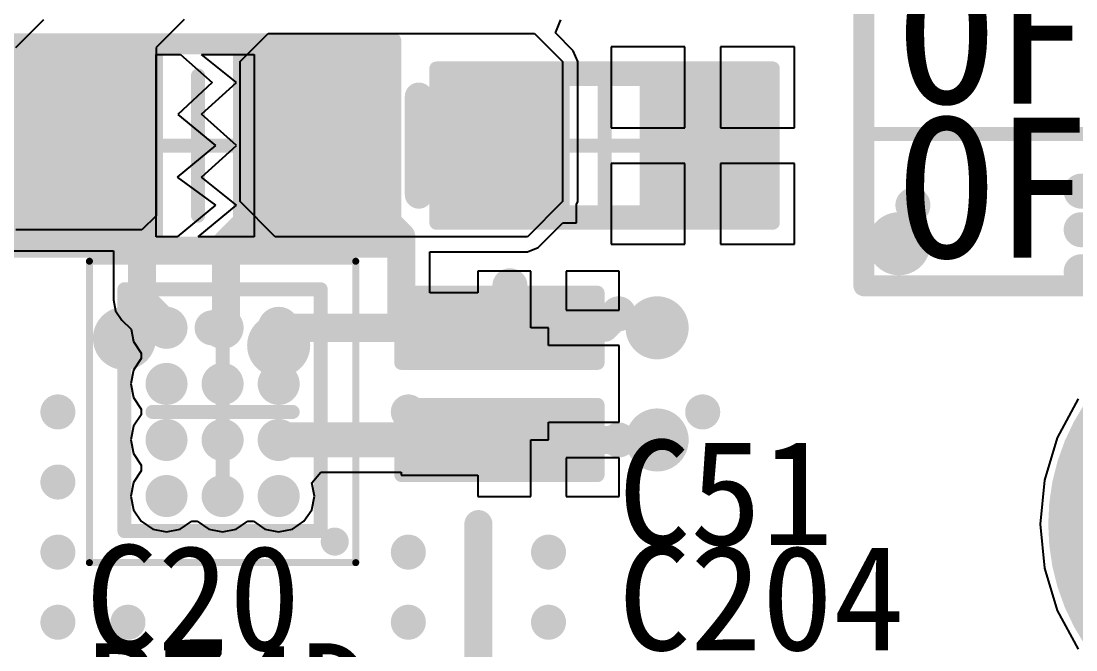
# Model space of a CAD drawing. Header units: millimetres. Extents: x 15 to 120, y 22 to 104.
# Drawn here: x 80.74 to 88.26, y 53.5 to 57.99 of the extents above; entities that cross this region are included whole.
import ezdxf

# ---------------------------------------------------------------- set-up
doc = ezdxf.new("R2010")
doc.units = ezdxf.units.MM
for name, color, linetype in [('BottomLayer', 5, 'Continuous'), ('BottomSolder', 6, 'Continuous'), ('Mechanical13', 56, 'Continuous'), ('Mechanical15', 56, 'Continuous'), ('MultiLayer', 9, 'Continuous'), ('TopLayer', 1, 'Continuous'), ('TopOverlay', 2, 'Continuous'), ('TopPaste', 8, 'Continuous'), ('TopSolder', 216, 'Continuous')]:
    doc.layers.add(name, color=color, linetype=linetype)

msp = doc.modelspace()

# ---------------------------------------------------------------- linework, layer by layer
at = {"layer": 'BottomLayer'}
for p, q in [((88.27821308, 55.29321427999999), (88.12964086, 55.015257)), ((88.12964086, 55.015257), (88.03815005999999, 54.71365486)), ((88.03815005999999, 54.71365486), (88.00725858, 54.40000042)), ((88.00725858, 54.40000042), (88.03815005999999, 54.08634598)), ((88.03815005999999, 54.08634598), (88.12964086, 53.78474384)), ((88.12964086, 53.78474384), (88.27821308, 53.50678655999999))]:
    msp.add_line(p, q, dxfattribs=at)
for points, const_width in [([(88.86500133999999, 54.40000042, 1), (90.36499834, 54.40000042, 1)], 1.49999954), ([(83.4375014, 55.20000135999999, 1), (83.56249987999999, 55.20000135999999, 1)], 0.12499848), ([(85.53750228, 55.20000135999999, 1), (85.66250076, 55.20000135999999, 1)], 0.12499848)]:
    msp.add_lwpolyline(points, format="xyb", close=True, dxfattribs=dict(at, const_width=const_width))
at = {"layer": 'BottomSolder', "const_width": 1.54999944}
msp.add_lwpolyline([(88.84000012, 54.40000042, 1), (90.38999955999999, 54.40000042, 1)], format="xyb", close=True, dxfattribs=at)
msp.add_lwpolyline([(88.84000012, 54.40000042, 1), (90.38999955999999, 54.40000042, 1)], format="xyb", close=True, dxfattribs=at)
at = {"layer": 'Mechanical13', "const_width": 0.0999998}
for points in [[(80.92500197999999, 57.7999987), (83.07500275999999, 57.7999987)], [(80.92500197999999, 56.39999896), (80.92500197999999, 57.7999987)], [(83.07500275999999, 56.39999896), (83.07500275999999, 57.7999987)], [(84.02500085999999, 57.57500296), (85.77500244, 57.57500296)], [(84.02500085999999, 56.62500232), (84.02500085999999, 57.57500296)], [(85.77500244, 56.62500232), (85.77500244, 57.57500296)], [(84.02500085999999, 56.62500232), (85.77500244, 56.62500232)], [(80.92500197999999, 56.39999896), (83.07500275999999, 56.39999896)], [(81.47500088, 56.07499833999999), (82.87500315999999, 56.07499833999999)], [(81.47500088, 54.34999798), (81.47500088, 56.07499833999999)], [(82.87500315999999, 54.34999798), (82.87500315999999, 56.07499833999999)], [(83.83499615999999, 55.63499414), (83.83499615999999, 55.96499601999999)], [(83.83499615999999, 55.96499601999999), (84.4649949, 55.96499601999999)], [(84.4649949, 55.63499414), (84.4649949, 55.96499601999999)], [(83.83499615999999, 55.63499414), (84.4649949, 55.63499414)], [(83.83499615999999, 55.16499761999999), (84.4649949, 55.16499761999999)], [(83.83499615999999, 54.83499574), (83.83499615999999, 55.16499761999999)], [(84.4649949, 54.83499574), (84.4649949, 55.16499761999999)], [(83.83499615999999, 54.83499574), (84.4649949, 54.83499574)], [(81.47500088, 54.34999798), (82.87500315999999, 54.34999798)]]:
    msp.add_lwpolyline(points, dxfattribs=at)
at = {"layer": 'Mechanical13', "const_width": 0.0499999}
for points in [[(80.9000033, 57.7999987, 1), (80.95000066, 57.7999987, 1)], [(80.9000033, 57.7999987, 1), (80.95000066, 57.7999987, 1)], [(83.05000408, 57.7999987, 1), (83.10000144, 57.7999987, 1)], [(83.05000408, 57.7999987, 1), (83.10000144, 57.7999987, 1)], [(84.00000218, 57.57500296, 1), (84.04999954, 57.57500296, 1)], [(84.00000218, 57.57500296, 1), (84.04999954, 57.57500296, 1)], [(85.75000376, 57.57500296, 1), (85.80000111999999, 57.57500296, 1)], [(85.75000376, 57.57500296, 1), (85.80000111999999, 57.57500296, 1)], [(84.00000218, 56.62500232, 1), (84.04999954, 56.62500232, 1)], [(84.00000218, 56.62500232, 1), (84.04999954, 56.62500232, 1)], [(85.75000376, 56.62500232, 1), (85.80000111999999, 56.62500232, 1)], [(85.75000376, 56.62500232, 1), (85.80000111999999, 56.62500232, 1)], [(80.9000033, 56.39999896, 1), (80.95000066, 56.39999896, 1)], [(80.9000033, 56.39999896, 1), (80.95000066, 56.39999896, 1)], [(83.05000408, 56.39999896, 1), (83.10000144, 56.39999896, 1)], [(83.05000408, 56.39999896, 1), (83.10000144, 56.39999896, 1)], [(81.4500022, 56.07499833999999, 1), (81.49999955999999, 56.07499833999999, 1)], [(81.4500022, 56.07499833999999, 1), (81.49999955999999, 56.07499833999999, 1)], [(82.85000448, 56.07499833999999, 1), (82.90000184, 56.07499833999999, 1)], [(82.85000448, 56.07499833999999, 1), (82.90000184, 56.07499833999999, 1)], [(83.80999747999999, 55.96499601999999, 1), (83.85999484, 55.96499601999999, 1)], [(83.80999747999999, 55.96499601999999, 1), (83.85999484, 55.96499601999999, 1)], [(84.43999622, 55.96499601999999, 1), (84.48999357999999, 55.96499601999999, 1)], [(84.43999622, 55.96499601999999, 1), (84.48999357999999, 55.96499601999999, 1)], [(83.80999747999999, 55.63499414, 1), (83.85999484, 55.63499414, 1)], [(83.80999747999999, 55.63499414, 1), (83.85999484, 55.63499414, 1)], [(84.43999622, 55.63499414, 1), (84.48999357999999, 55.63499414, 1)], [(84.43999622, 55.63499414, 1), (84.48999357999999, 55.63499414, 1)], [(83.80999747999999, 55.16499761999999, 1), (83.85999484, 55.16499761999999, 1)], [(83.80999747999999, 55.16499761999999, 1), (83.85999484, 55.16499761999999, 1)], [(84.43999622, 55.16499761999999, 1), (84.48999357999999, 55.16499761999999, 1)], [(84.43999622, 55.16499761999999, 1), (84.48999357999999, 55.16499761999999, 1)], [(83.80999747999999, 54.83499574, 1), (83.85999484, 54.83499574, 1)], [(83.80999747999999, 54.83499574, 1), (83.85999484, 54.83499574, 1)], [(84.43999622, 54.83499574, 1), (84.48999357999999, 54.83499574, 1)], [(84.43999622, 54.83499574, 1), (84.48999357999999, 54.83499574, 1)], [(81.4500022, 54.34999798, 1), (81.49999955999999, 54.34999798, 1)], [(81.4500022, 54.34999798, 1), (81.49999955999999, 54.34999798, 1)], [(82.85000448, 54.34999798, 1), (82.90000184, 54.34999798, 1)], [(82.85000448, 54.34999798, 1), (82.90000184, 54.34999798, 1)]]:
    msp.add_lwpolyline(points, format="xyb", close=True, dxfattribs=at)
at = {"layer": 'Mechanical15'}
for points, const_width in [([(80.60000136, 57.8499986), (83.40000083999999, 57.8499986)], 0.0999998), ([(83.40000083999999, 56.34999905999999), (83.40000083999999, 57.8499986)], 0.0999998), ([(82.00000109999999, 56.59999856), (82.00000109999999, 57.5999991)], 0.0999998), ([(83.70000277999999, 57.65000154), (86.10000052, 57.65000154)], 0.0999998), ([(83.70000277999999, 56.5500012), (83.70000277999999, 57.65000154)], 0.0999998), ([(86.10000052, 56.5500012), (86.10000052, 57.65000154)], 0.0999998), ([(84.90000291999999, 56.62500232), (84.90000291999999, 57.57500296)], 0.0999998), ([(81.50000209999999, 57.1000001), (82.50000263999999, 57.1000001)], 0.0999998), ([(84.4250026, 57.10000264), (85.3750007, 57.10000264)], 0.0999998), ([(83.70000277999999, 56.5500012), (86.10000052, 56.5500012)], 0.0999998), ([(80.60000136, 56.34999905999999), (83.40000083999999, 56.34999905999999)], 0.0999998), ([(81.22500138, 56.27500048), (83.12500012, 56.27500048)], 0.0499999), ([(81.22500138, 54.1249997), (81.22500138, 56.27500048)], 0.0499999), ([(83.12500012, 54.1249997), (83.12500012, 56.27500048)], 0.0499999), ([(83.44999566, 55.54999557999999), (83.44999566, 56.04999458)], 0.0999998), ([(83.44999566, 56.04999458), (84.8499954, 56.04999458)], 0.0999998), ([(84.8499954, 55.54999557999999), (84.8499954, 56.04999458)], 0.0999998), ([(84.1499968, 55.63499414), (84.1499968, 55.96499601999999)], 0.0999998), ([(83.98499586, 55.79999508), (84.3149952, 55.79999508)], 0.0999998), ([(82.17500202, 54.69999982), (82.17500202, 55.70000036)], 0.0999998), ([(83.44999566, 55.54999557999999), (84.8499954, 55.54999557999999)], 0.0999998), ([(81.67500048, 55.19999882), (82.67500102, 55.19999882)], 0.0999998), ([(83.44999566, 55.24999618), (84.8499954, 55.24999618)], 0.0999998), ([(83.44999566, 54.74999717999999), (83.44999566, 55.24999618)], 0.0999998), ([(84.8499954, 54.74999717999999), (84.8499954, 55.24999618)], 0.0999998), ([(84.1499968, 54.83499574), (84.1499968, 55.16499761999999)], 0.0999998), ([(83.98499586, 54.99999668), (84.3149952, 54.99999668)], 0.0999998), ([(83.44999566, 54.74999717999999), (84.8499954, 54.74999717999999)], 0.0999998), ([(81.22500138, 54.1249997), (83.12500012, 54.1249997)], 0.0499999)]:
    msp.add_lwpolyline(points, dxfattribs=dict(at, const_width=const_width))
for points, const_width in [([(83.37500216, 57.8499986, 1), (83.42499952, 57.8499986, 1)], 0.0499999), ([(83.37500216, 57.8499986, 1), (83.42499952, 57.8499986, 1)], 0.0499999), ([(81.97500242, 57.5999991, 1), (82.02499978, 57.5999991, 1)], 0.0499999), ([(83.6750041, 57.65000154, 1), (83.72500146, 57.65000154, 1)], 0.0499999), ([(83.6750041, 57.65000154, 1), (83.72500146, 57.65000154, 1)], 0.0499999), ([(86.07500184, 57.65000154, 1), (86.12499919999999, 57.65000154, 1)], 0.0499999), ([(86.07500184, 57.65000154, 1), (86.12499919999999, 57.65000154, 1)], 0.0499999), ([(84.87500424, 57.57500296, 1), (84.9250016, 57.57500296, 1)], 0.0499999), ([(81.47500342, 57.1000001, 1), (81.52500078, 57.1000001, 1)], 0.0499999), ([(82.47500396, 57.1000001, 1), (82.52500132, 57.1000001, 1)], 0.0499999), ([(84.40000391999999, 57.10000264, 1), (84.45000128, 57.10000264, 1)], 0.0499999), ([(85.35000201999999, 57.10000264, 1), (85.39999938, 57.10000264, 1)], 0.0499999), ([(84.87500424, 56.62500232, 1), (84.9250016, 56.62500232, 1)], 0.0499999), ([(81.97500242, 56.59999856, 1), (82.02499978, 56.59999856, 1)], 0.0499999), ([(83.6750041, 56.5500012, 1), (83.72500146, 56.5500012, 1)], 0.0499999), ([(83.6750041, 56.5500012, 1), (83.72500146, 56.5500012, 1)], 0.0499999), ([(86.07500184, 56.5500012, 1), (86.12499919999999, 56.5500012, 1)], 0.0499999), ([(86.07500184, 56.5500012, 1), (86.12499919999999, 56.5500012, 1)], 0.0499999), ([(83.37500216, 56.34999905999999, 1), (83.42499952, 56.34999905999999, 1)], 0.0499999), ([(83.37500216, 56.34999905999999, 1), (83.42499952, 56.34999905999999, 1)], 0.0499999), ([(81.21250203999999, 56.27500048, 1), (81.23750072, 56.27500048, 1)], 0.02499868), ([(81.21250203999999, 56.27500048, 1), (81.23750072, 56.27500048, 1)], 0.02499868), ([(83.11250077999999, 56.27500048, 1), (83.13749946, 56.27500048, 1)], 0.02499868), ([(83.11250077999999, 56.27500048, 1), (83.13749946, 56.27500048, 1)], 0.02499868), ([(83.42499697999999, 56.04999458, 1), (83.47499434, 56.04999458, 1)], 0.0499999), ([(83.42499697999999, 56.04999458, 1), (83.47499434, 56.04999458, 1)], 0.0499999), ([(84.82499672, 56.04999458, 1), (84.87499408, 56.04999458, 1)], 0.0499999), ([(84.82499672, 56.04999458, 1), (84.87499408, 56.04999458, 1)], 0.0499999), ([(84.12499812, 55.96499601999999, 1), (84.17499547999999, 55.96499601999999, 1)], 0.0499999), ([(83.95999718, 55.79999508, 1), (84.00999454, 55.79999508, 1)], 0.0499999), ([(84.28999651999999, 55.79999508, 1), (84.33999388, 55.79999508, 1)], 0.0499999), ([(82.15000334, 55.70000036, 1), (82.20000069999999, 55.70000036, 1)], 0.0499999), ([(84.12499812, 55.63499414, 1), (84.17499547999999, 55.63499414, 1)], 0.0499999), ([(83.42499697999999, 55.54999557999999, 1), (83.47499434, 55.54999557999999, 1)], 0.0499999), ([(83.42499697999999, 55.54999557999999, 1), (83.47499434, 55.54999557999999, 1)], 0.0499999), ([(84.82499672, 55.54999557999999, 1), (84.87499408, 55.54999557999999, 1)], 0.0499999), ([(84.82499672, 55.54999557999999, 1), (84.87499408, 55.54999557999999, 1)], 0.0499999), ([(81.6500018, 55.19999882, 1), (81.69999915999999, 55.19999882, 1)], 0.0499999), ([(82.65000234, 55.19999882, 1), (82.69999969999999, 55.19999882, 1)], 0.0499999), ([(83.42499697999999, 55.24999618, 1), (83.47499434, 55.24999618, 1)], 0.0499999), ([(83.42499697999999, 55.24999618, 1), (83.47499434, 55.24999618, 1)], 0.0499999), ([(84.82499672, 55.24999618, 1), (84.87499408, 55.24999618, 1)], 0.0499999), ([(84.82499672, 55.24999618, 1), (84.87499408, 55.24999618, 1)], 0.0499999), ([(84.12499812, 55.16499761999999, 1), (84.17499547999999, 55.16499761999999, 1)], 0.0499999), ([(83.95999718, 54.99999668, 1), (84.00999454, 54.99999668, 1)], 0.0499999), ([(84.28999651999999, 54.99999668, 1), (84.33999388, 54.99999668, 1)], 0.0499999), ([(84.12499812, 54.83499574, 1), (84.17499547999999, 54.83499574, 1)], 0.0499999), ([(83.42499697999999, 54.74999717999999, 1), (83.47499434, 54.74999717999999, 1)], 0.0499999), ([(83.42499697999999, 54.74999717999999, 1), (83.47499434, 54.74999717999999, 1)], 0.0499999), ([(84.82499672, 54.74999717999999, 1), (84.87499408, 54.74999717999999, 1)], 0.0499999), ([(84.82499672, 54.74999717999999, 1), (84.87499408, 54.74999717999999, 1)], 0.0499999), ([(82.15000334, 54.69999982, 1), (82.20000069999999, 54.69999982, 1)], 0.0499999), ([(81.21250203999999, 54.1249997, 1), (81.23750072, 54.1249997, 1)], 0.02499868), ([(81.21250203999999, 54.1249997, 1), (81.23750072, 54.1249997, 1)], 0.02499868), ([(83.11250077999999, 54.1249997, 1), (83.13749946, 54.1249997, 1)], 0.02499868), ([(83.11250077999999, 54.1249997, 1), (83.13749946, 54.1249997, 1)], 0.02499868)]:
    msp.add_lwpolyline(points, format="xyb", close=True, dxfattribs=dict(at, const_width=const_width))
at = {"layer": 'MultiLayer'}
for points, const_width in [([(83.7875007, 57.55000174, 1), (83.91249918, 57.55000174, 1)], 0.12499848), ([(83.61250231999999, 57.27500102, 1), (83.8375006, 57.27500102, 1)], 0.22499828), ([(85.81250046, 57.37500082, 1), (85.93749894, 57.37500082, 1)], 0.12499848), ([(84.13750254, 57.22500111999999, 1), (84.26250102, 57.22500111999999, 1)], 0.12499848), ([(83.8875005, 57.1000001, 1), (84.01249897999999, 57.1000001, 1)], 0.12499848), ([(85.26250155999999, 57.07500396, 1), (85.38750003999999, 57.07500396, 1)], 0.12499848), ([(85.53750228, 57.07500396, 1), (85.66250076, 57.07500396, 1)], 0.12499848), ([(85.81250046, 57.1000001, 1), (85.93749894, 57.1000001, 1)], 0.12499848), ([(84.08750264, 56.95000039999999, 1), (84.31250091999999, 56.95000039999999, 1)], 0.22499828), ([(83.8875005, 56.8000007, 1), (84.01249897999999, 56.8000007, 1)], 0.12499848), ([(85.26250155999999, 56.82500192, 1), (85.38750003999999, 56.82500192, 1)], 0.12499848), ([(85.53750228, 56.82500192, 1), (85.66250076, 56.82500192, 1)], 0.12499848), ([(85.81250046, 56.82499937999999, 1), (85.93749894, 56.82499937999999, 1)], 0.12499848), ([(88.23749941999999, 56.77500202, 1), (88.3624979, 56.77500202, 1)], 0.12499848), ([(87.03750181999999, 56.67499968, 1), (87.16250029999999, 56.67499968, 1)], 0.12499848), ([(86.88750212, 56.40000149999999, 1), (87.1125004, 56.40000149999999, 1)], 0.22499828), ([(88.23750195999999, 56.50000129999999, 1), (88.36250043999999, 56.50000129999999, 1)], 0.12499848), ([(88.23750195999999, 56.19999936, 1), (88.36250043999999, 56.19999936, 1)], 0.12499848), ([(84.16250122, 56.09999955999999, 1), (84.2874997, 56.09999955999999, 1)], 0.12499848), ([(84.93738155999999, 55.899939, 1), (85.06238004, 55.899939, 1)], 0.12499848), ([(85.16250176, 55.80000016, 1), (85.38750003999999, 55.80000016, 1)], 0.22499828), ([(81.36250174, 55.72500158, 1), (81.58750002, 55.72500158, 1)], 0.22499828), ([(81.68750236, 55.80000016, 1), (81.81250084, 55.80000016, 1)], 0.12499848), ([(82.03750165999999, 55.80000016, 1), (82.16250013999999, 55.80000016, 1)], 0.12499848), ([(84.31249838, 55.80000016, 1), (84.43749686, 55.80000016, 1)], 0.12499848), ([(82.46250208, 55.67500167999999, 1), (82.68750036, 55.67500167999999, 1)], 0.22499828), ([(81.71250103999999, 55.40000096, 1), (81.83749952, 55.40000096, 1)], 0.12499848), ([(82.51250198, 55.40000096, 1), (82.63750046, 55.40000096, 1)], 0.12499848), ([(80.93750132, 55.20000135999999, 1), (81.0624998, 55.20000135999999, 1)], 0.12499848), ([(83.4375014, 55.20000135999999, 1), (83.56249987999999, 55.20000135999999, 1)], 0.12499848), ([(85.53750228, 55.20000135999999, 1), (85.66250076, 55.20000135999999, 1)], 0.12499848), ([(85.16250176, 55.00000176, 1), (85.38750003999999, 55.00000176, 1)], 0.22499828), ([(81.71250103999999, 54.99999922, 1), (81.83749952, 54.99999922, 1)], 0.12499848), ([(82.51250198, 54.99999922, 1), (82.63750046, 54.99999922, 1)], 0.12499848), ([(83.3875015, 54.99999922, 1), (83.51249998, 54.99999922, 1)], 0.12499848), ([(84.31249838, 55.00000176, 1), (84.43749686, 55.00000176, 1)], 0.12499848), ([(84.93750093999999, 55.00000176, 1), (85.06249942, 55.00000176, 1)], 0.12499848), ([(80.93750132, 54.69999982, 1), (81.0624998, 54.69999982, 1)], 0.12499848), ([(82.11250278, 54.60000002, 1), (82.23750126, 54.60000002, 1)], 0.12499848), ([(82.51250198, 54.60000002, 1), (82.63750046, 54.60000002, 1)], 0.12499848), ([(80.93750132, 54.20000082, 1), (81.0624998, 54.20000082, 1)], 0.12499848), ([(83.4375014, 54.20000082, 1), (83.56249987999999, 54.20000082, 1)], 0.12499848), ([(84.43750193999999, 54.20000082, 1), (84.56250041999999, 54.20000082, 1)], 0.12499848), ([(80.93750132, 53.69999928, 1), (81.0624998, 53.69999928, 1)], 0.12499848), ([(81.43750032, 53.69999928, 1), (81.5624988, 53.69999928, 1)], 0.12499848), ([(83.4375014, 53.69999928, 1), (83.56249987999999, 53.69999928, 1)], 0.12499848), ([(84.43750193999999, 53.69999928, 1), (84.56250041999999, 53.69999928, 1)], 0.12499848)]:
    msp.add_lwpolyline(points, format="xyb", close=True, dxfattribs=dict(at, const_width=const_width))
at = {"layer": 'TopLayer'}
for p, q in [((80.70000116, 57.80000124), (80.90000076, 58.00000084)), ((81.9000013, 58.00000084), (81.7000017, 57.80000124)), ((84.56172063999999, 57.93317344), (84.58116434, 57.98011518)), ((84.58116434, 57.98011518), (84.58774294, 57.99599525999999)), ((82.3000005, 57.70000143999999), (82.5000001, 57.90000104)), ((82.5000001, 57.90000104), (84.40000137999999, 57.90000104)), ((84.40000137999999, 57.90000104), (84.60000097999999, 57.70000143999999)), ((84.54947276, 57.9036053), (84.5617181, 57.93317344)), ((84.67653879999999, 57.77653926), (84.54947276, 57.9036053)), ((84.5617181, 57.93317344), (84.56172063999999, 57.93317344)), ((81.7000017, 57.80000124), (81.7000017, 56.6000011)), ((85.47300152, 57.80400174), (84.94600231999999, 57.80400174)), ((84.94600231999999, 57.80400174), (84.94600231999999, 57.22700263999999)), ((85.47300152, 57.22700263999999), (85.47300152, 57.80400174)), ((86.25400072, 57.80400174), (85.72700152, 57.80400174)), ((85.72700152, 57.80400174), (85.72700152, 57.22700263999999)), ((86.25400072, 57.22700263999999), (86.25400072, 57.80400174)), ((81.70000424, 56.44999885999999), (81.70000424, 57.75000134)), ((81.70000424, 57.75000134), (81.87500261999999, 57.75000134)), ((81.87500261999999, 57.75000134), (82.10000344, 57.54999919999999)), ((82.27500436, 57.54999919999999), (82.02500486, 57.75000134)), ((82.02500486, 57.75000134), (82.40000284, 57.75000134)), ((82.40000284, 57.75000134), (82.40000284, 56.44999885999999)), ((84.70824053999999, 57.70000143999999), (84.67653879999999, 57.77653926)), ((82.3000005, 56.7000009), (82.3000005, 57.70000143999999)), ((84.60000097999999, 57.70000143999999), (84.60000097999999, 56.7000009)), ((84.70824053999999, 56.7000009), (84.70824053999999, 57.70000143999999)), ((82.10000344, 57.54999919999999), (81.8553354, 57.32100295999999)), ((82.02500486, 57.32500091999999), (82.27500436, 57.54999919999999)), ((81.8553354, 57.32100295999999), (82.12500466, 57.1000001)), ((82.27500436, 57.1000001), (82.02500486, 57.32500091999999)), ((84.94600231999999, 57.22700263999999), (85.47300152, 57.22700263999999)), ((85.72700152, 57.22700263999999), (86.25400072, 57.22700263999999)), ((82.12500466, 57.1000001), (81.85000394, 56.87499928)), ((82.02500486, 56.87499928), (82.27500436, 57.1000001)), ((85.47300152, 56.97300264), (84.94600231999999, 56.97300264)), ((84.94600231999999, 56.97300264), (84.94600231999999, 56.39600354)), ((85.47300152, 56.39600354), (85.47300152, 56.97300264)), ((86.25400072, 56.97300264), (85.72700152, 56.97300264)), ((85.72700152, 56.97300264), (85.72700152, 56.39600354)), ((86.25400072, 56.39600354), (86.25400072, 56.97300264)), ((81.85000394, 56.87499928), (82.12500466, 56.67499968)), ((82.27500436, 56.67499968), (82.02500486, 56.87499928)), ((82.12500466, 56.67499968), (81.85000394, 56.44999885999999)), ((82.00000363999999, 56.44999885999999), (82.27500436, 56.67499968)), ((82.55, 56.4500014), (82.3000005, 56.7000009)), ((84.60000097999999, 56.7000009), (84.35000147999999, 56.4500014)), ((84.70000078, 56.68010761999999), (84.70824053999999, 56.7000009)), ((84.70000078, 56.55000373999999), (84.70000078, 56.68010761999999)), ((81.7000017, 56.6000011), (81.6000019, 56.50000129999999)), ((84.4265393, 56.37346358), (84.60307945999999, 56.55000373999999)), ((84.60307945999999, 56.55000373999999), (84.70000078, 56.55000373999999)), ((81.6000019, 56.50000129999999), (80.70000116, 56.50000129999999)), ((81.85000394, 56.44999885999999), (81.70000424, 56.44999885999999)), ((82.30000303999999, 56.4500014), (82.00000363999999, 56.44999885999999)), ((82.30000303999999, 56.44999885999999), (82.30000303999999, 56.4500014)), ((82.40000284, 56.44999885999999), (82.30000303999999, 56.44999885999999)), ((84.35000147999999, 56.4500014), (82.55, 56.4500014)), ((84.35000147999999, 56.3417593), (84.4265393, 56.37346358)), ((84.94600231999999, 56.39600354), (85.47300152, 56.39600354)), ((85.72700152, 56.39600354), (86.25400072, 56.39600354)), ((80.60000389999999, 56.3500016), (81.39608308, 56.3500016)), ((81.39608308, 56.3500016), (81.39608308, 55.99999975999999)), ((83.65391955999999, 56.04999458), (83.65391955999999, 56.34176184)), ((83.65391955999999, 56.34176184), (84.3499964, 56.34176184)), ((84.3499964, 56.34176184), (84.35000147999999, 56.3417593)), ((84.3729961, 56.20399478), (83.9959966, 56.20399478)), ((83.9959966, 56.20399478), (83.9959966, 56.04999458)), ((84.3729961, 55.79999508), (84.3729961, 56.20399478)), ((85.0039956, 56.20399478), (84.6269961, 56.20399478)), ((84.6269961, 56.20399478), (84.6269961, 55.92699508)), ((85.0039956, 55.92699508), (85.0039956, 56.20399478)), ((81.39608308, 55.99999975999999), (81.41160502, 55.92196334)), ((83.9959966, 56.04999458), (83.65391955999999, 56.04999458)), ((81.41160502, 55.92196334), (81.45580864, 55.8558065)), ((84.6269961, 55.92699508), (85.0039956, 55.92699508)), ((81.45580864, 55.8558065), (81.52221186, 55.78940582)), ((81.52221186, 55.78940582), (81.53950671999999, 55.70245654)), ((84.49999609999999, 55.79999508), (84.3729961, 55.79999508)), ((84.49999609999999, 55.67299508), (84.49999609999999, 55.79999508)), ((81.53950671999999, 55.70245654), (81.59476188, 55.6197643)), ((81.59476188, 55.6197643), (81.59476188, 55.58023682)), ((85.0039956, 55.67299508), (84.49999609999999, 55.67299508)), ((85.0039956, 55.39599538), (85.0039956, 55.67299508)), ((81.59476188, 55.58023682), (81.53950671999999, 55.49754458)), ((81.53950671999999, 55.49754458), (81.52010365999999, 55.40000096)), ((81.52010365999999, 55.40000096), (81.53950671999999, 55.30245734)), ((85.0039956, 55.12699668), (85.0039956, 55.39599538)), ((81.53950671999999, 55.30245734), (81.59476188, 55.2197651)), ((88.27821308, 55.29321427999999), (88.12964086, 55.015257)), ((81.59476188, 55.18023508), (81.53950671999999, 55.09754284)), ((81.59476188, 55.2197651), (81.59476188, 55.18023508)), ((81.53950671999999, 55.09754284), (81.52010365999999, 54.99999922)), ((84.49999609999999, 54.99999668), (84.49999609999999, 55.12699668)), ((84.49999609999999, 55.12699668), (85.0039956, 55.12699668)), ((88.12964086, 55.015257), (88.03815005999999, 54.71365486)), ((81.52010365999999, 54.99999922), (81.53950671999999, 54.9024556)), ((84.3729961, 54.59599698), (84.3729961, 54.99999668)), ((84.3729961, 54.99999668), (84.49999609999999, 54.99999668)), ((81.53950671999999, 54.9024556), (81.59476188, 54.81976336)), ((85.0039956, 54.87299668), (84.6269961, 54.87299668)), ((84.6269961, 54.87299668), (84.6269961, 54.59599698)), ((85.0039956, 54.59599698), (85.0039956, 54.87299668)), ((81.59476188, 54.81976336), (81.59476188, 54.78023588)), ((81.59476188, 54.78023588), (81.53950671999999, 54.69754364)), ((82.8113406, 54.69329167999999), (82.87477964, 54.77059404)), ((82.87477964, 54.77059404), (83.44999566, 54.77059404)), ((83.44999566, 54.77059404), (83.44999566, 54.74999717999999)), ((83.44999566, 54.74999717999999), (83.9959966, 54.74999717999999)), ((83.9959966, 54.74999717999999), (83.9959966, 54.59599698)), ((88.03815005999999, 54.71365486), (88.00725858, 54.40000042)), ((81.53950671999999, 54.69754364), (81.52010365999999, 54.60000002)), ((82.82989784, 54.60000002), (82.8113406, 54.69329167999999)), ((81.52010365999999, 54.60000002), (81.53950671999999, 54.5024564)), ((82.81049478, 54.5024564), (82.82989784, 54.60000002)), ((83.9959966, 54.59599698), (84.3729961, 54.59599698)), ((84.6269961, 54.59599698), (85.0039956, 54.59599698)), ((81.53950671999999, 54.5024564), (81.59476188, 54.41976162)), ((82.75523962, 54.41976162), (82.81049478, 54.5024564)), ((81.59476188, 54.41976162), (81.67745665999999, 54.36450645999999)), ((81.8725439, 54.36450645999999), (81.95523614, 54.41976162)), ((81.95523614, 54.41976162), (81.99476616, 54.41976162)), ((81.99476616, 54.41976162), (82.0774584, 54.36450645999999)), ((82.27254563999999, 54.36450645999999), (82.35523787999999, 54.41976162)), ((82.35523787999999, 54.41976162), (82.39476536, 54.41976162)), ((82.39476536, 54.41976162), (82.4774576, 54.36450645999999)), ((82.67254484, 54.36450645999999), (82.75523962, 54.41976162)), ((81.67745665999999, 54.36450645999999), (81.77500028, 54.3451034)), ((81.77500028, 54.3451034), (81.8725439, 54.36450645999999)), ((82.0774584, 54.36450645999999), (82.17500202, 54.3451034)), ((82.17500202, 54.3451034), (82.27254563999999, 54.36450645999999)), ((82.4774576, 54.36450645999999), (82.57500121999999, 54.3451034)), ((82.57500121999999, 54.3451034), (82.67254484, 54.36450645999999)), ((88.00725858, 54.40000042), (88.03815005999999, 54.08634598)), ((88.03815005999999, 54.08634598), (88.12964086, 53.78474384)), ((88.12964086, 53.78474384), (88.27821308, 53.50678655999999))]:
    msp.add_line(p, q, dxfattribs=at)
for points, const_width in [([(83.7875007, 57.55000174, 1), (83.91249918, 57.55000174, 1)], 0.12499848), ([(85.81250046, 57.37500082, 1), (85.93749894, 57.37500082, 1)], 0.12499848), ([(84.13750254, 57.22500111999999, 1), (84.26250102, 57.22500111999999, 1)], 0.12499848), ([(81.1500028, 57.1000001, 1), (81.2500026, 57.1000001, 1)], 0.0999998), ([(82.75000213999999, 57.1000001, 1), (82.85000194, 57.1000001, 1)], 0.0999998), ([(82.75000213999999, 57.1000001, 1), (82.85000194, 57.1000001, 1)], 0.0999998), ([(83.8875005, 57.1000001, 1), (84.01249897999999, 57.1000001, 1)], 0.12499848), ([(85.26250155999999, 57.07500396, 1), (85.38750003999999, 57.07500396, 1)], 0.12499848), ([(85.53750228, 57.07500396, 1), (85.66250076, 57.07500396, 1)], 0.12499848), ([(85.81250046, 57.1000001, 1), (85.93749894, 57.1000001, 1)], 0.12499848), ([(82.75000213999999, 57.00000283999999, 1), (82.85000194, 57.00000283999999, 1)], 0.0999998), ([(82.75000213999999, 57.00000283999999, 1), (82.85000194, 57.00000283999999, 1)], 0.0999998), ([(83.8875005, 56.8000007, 1), (84.01249897999999, 56.8000007, 1)], 0.12499848), ([(85.26250155999999, 56.82500192, 1), (85.38750003999999, 56.82500192, 1)], 0.12499848), ([(85.53750228, 56.82500192, 1), (85.66250076, 56.82500192, 1)], 0.12499848), ([(85.81250046, 56.82499937999999, 1), (85.93749894, 56.82499937999999, 1)], 0.12499848), ([(81.55000199999999, 56.7000009, 1), (81.6500018, 56.7000009, 1)], 0.0999998), ([(81.55000199999999, 56.7000009, 1), (81.6500018, 56.7000009, 1)], 0.0999998), ([(83.40000083999999, 56.4500014, 1), (83.50000064, 56.4500014, 1)], 0.0999998), ([(83.40000083999999, 56.4500014, 1), (83.50000064, 56.4500014, 1)], 0.0999998), ([(82.15000334, 56.40000404, 1), (82.25000313999999, 56.40000404, 1)], 0.0999998), ([(82.15000334, 56.40000404, 1), (82.25000313999999, 56.40000404, 1)], 0.0999998), ([(81.55000199999999, 55.99999975999999, 1), (81.6500018, 55.99999975999999, 1)], 0.0999998), ([(81.55000199999999, 55.99999975999999, 1), (81.6500018, 55.99999975999999, 1)], 0.0999998), ([(84.93738155999999, 55.899939, 1), (85.06238004, 55.899939, 1)], 0.12499848), ([(84.9498809, 55.899939, 1), (85.04988069999999, 55.899939, 1)], 0.0999998), ([(81.7000017, 55.80000016, 1), (81.84999886, 55.80000016, 1)], 0.1499997), ([(81.73749972, 55.81250204, 1), (81.83749952, 55.81250204, 1)], 0.0999998), ([(81.73749972, 55.81250204, 1), (81.83749952, 55.81250204, 1)], 0.0999998), ([(82.10000344, 55.80000016, 1), (82.25000059999999, 55.80000016, 1)], 0.1499997), ([(82.50000263999999, 55.80000016, 1), (82.64999979999999, 55.80000016, 1)], 0.1499997), ([(84.31249838, 55.80000016, 1), (84.43749686, 55.80000016, 1)], 0.12499848), ([(81.75000159999999, 55.80000016, 1), (81.8500014, 55.80000016, 1)], 0.0999998), ([(82.15000334, 55.80000016, 1), (82.25000313999999, 55.80000016, 1)], 0.0999998), ([(82.52500132, 55.80000016, 1), (82.62500112, 55.80000016, 1)], 0.0999998), ([(83.40000083999999, 55.80000016, 1), (83.50000064, 55.80000016, 1)], 0.0999998), ([(83.40000083999999, 55.80000016, 1), (83.50000064, 55.80000016, 1)], 0.0999998), ([(83.40000083999999, 55.80000016, 1), (83.50000064, 55.80000016, 1)], 0.0999998), ([(83.40000083999999, 55.80000016, 1), (83.50000064, 55.80000016, 1)], 0.0999998), ([(83.40000083999999, 55.79999762, 1), (83.50000064, 55.79999762, 1)], 0.0999998), ([(83.77499882, 55.80000016, 1), (83.87499862, 55.80000016, 1)], 0.0999998), ([(83.77499882, 55.80000016, 1), (83.87499862, 55.80000016, 1)], 0.0999998), ([(83.77500135999999, 55.79999762, 1), (83.87500116, 55.79999762, 1)], 0.0999998), ([(84.4499962, 55.79999508, 1), (84.549996, 55.79999508, 1)], 0.0999998), ([(84.84993698, 55.79999508, 1), (84.94993678, 55.79999508, 1)], 0.0999998), ([(84.84993698, 55.79999508, 1), (84.94993678, 55.79999508, 1)], 0.0999998), ([(88.86500133999999, 54.40000042, 1), (90.36499834, 54.40000042, 1)], 1.49999954), ([(81.7000017, 55.40000096, 1), (81.84999886, 55.40000096, 1)], 0.1499997), ([(82.10000344, 55.40000096, 1), (82.25000059999999, 55.40000096, 1)], 0.1499997), ([(82.50000263999999, 55.40000096, 1), (82.64999979999999, 55.40000096, 1)], 0.1499997), ([(81.71250103999999, 55.40000096, 1), (81.83749952, 55.40000096, 1)], 0.12499848), ([(82.51250198, 55.40000096, 1), (82.63750046, 55.40000096, 1)], 0.12499848), ([(80.93750132, 55.20000135999999, 1), (81.0624998, 55.20000135999999, 1)], 0.12499848), ([(81.7000017, 54.99999922, 1), (81.84999886, 54.99999922, 1)], 0.1499997), ([(81.71250103999999, 54.99999922, 1), (81.83749952, 54.99999922, 1)], 0.12499848), ([(82.10000344, 54.99999922, 1), (82.25000059999999, 54.99999922, 1)], 0.1499997), ([(82.50000263999999, 54.99999922, 1), (82.64999979999999, 54.99999922, 1)], 0.1499997), ([(82.51250198, 54.99999922, 1), (82.63750046, 54.99999922, 1)], 0.12499848), ([(82.51250198, 54.99999922, 1), (82.63750046, 54.99999922, 1)], 0.12499848), ([(83.3875015, 54.99999922, 1), (83.51249998, 54.99999922, 1)], 0.12499848), ([(83.3875015, 54.99999922, 1), (83.51249998, 54.99999922, 1)], 0.12499848), ([(83.3875015, 54.99999922, 1), (83.51249998, 54.99999922, 1)], 0.12499848), ([(83.73749318, 54.99999922, 1), (83.86249165999999, 54.99999922, 1)], 0.12499848), ([(83.73749318, 54.99999922, 1), (83.86249165999999, 54.99999922, 1)], 0.12499848), ([(83.73749572, 54.99999668, 1), (83.8624942, 54.99999668, 1)], 0.12499848), ([(84.31249838, 55.00000176, 1), (84.43749686, 55.00000176, 1)], 0.12499848), ([(84.4499962, 54.99999668, 1), (84.549996, 54.99999668, 1)], 0.0999998), ([(84.93750093999999, 55.00000176, 1), (85.06249942, 55.00000176, 1)], 0.12499848), ([(84.94999519999999, 54.99999668, 1), (85.049995, 54.99999668, 1)], 0.0999998), ([(80.93750132, 54.69999982, 1), (81.0624998, 54.69999982, 1)], 0.12499848), ([(81.7000017, 54.60000002, 1), (81.84999886, 54.60000002, 1)], 0.1499997), ([(82.10000344, 54.60000002, 1), (82.25000059999999, 54.60000002, 1)], 0.1499997), ([(82.11250278, 54.60000002, 1), (82.23750126, 54.60000002, 1)], 0.12499848), ([(82.50000263999999, 54.60000002, 1), (82.64999979999999, 54.60000002, 1)], 0.1499997), ([(82.51250198, 54.60000002, 1), (82.63750046, 54.60000002, 1)], 0.12499848), ([(80.93750132, 54.20000082, 1), (81.0624998, 54.20000082, 1)], 0.12499848), ([(83.4375014, 54.20000082, 1), (83.56249987999999, 54.20000082, 1)], 0.12499848), ([(84.43750193999999, 54.20000082, 1), (84.56250041999999, 54.20000082, 1)], 0.12499848), ([(80.93750132, 53.69999928, 1), (81.0624998, 53.69999928, 1)], 0.12499848), ([(81.43750032, 53.69999928, 1), (81.5624988, 53.69999928, 1)], 0.12499848), ([(83.4375014, 53.69999928, 1), (83.56249987999999, 53.69999928, 1)], 0.12499848), ([(84.43750193999999, 53.69999928, 1), (84.56250041999999, 53.69999928, 1)], 0.12499848)]:
    msp.add_lwpolyline(points, format="xyb", close=True, dxfattribs=dict(at, const_width=const_width))
for points, const_width in [([(81.2000027, 57.1000001), (81.6000019, 56.7000009)], 0.1999996), ([(82.80000204, 57.1000001), (83.45000074, 56.4500014)], 0.1999996), ([(82.80000204, 57.00000283999999), (82.80000204, 57.1000001)], 0.1999996), ([(82.20000324, 56.40000404), (82.80000204, 57.00000283999999)], 0.1999996), ([(81.6000019, 55.99999975999999), (81.6000019, 56.7000009)], 0.1999996), ([(83.45000074, 55.80000016), (83.45000074, 56.4500014)], 0.1999996), ([(82.20000324, 55.80000016), (82.20000324, 56.40000404)], 0.1999996), ([(81.6000019, 55.99999975999999), (81.78749961999999, 55.81250204)], 0.1999996), ([(84.89993688, 55.79999508), (84.9998808, 55.899939)], 0.1999996), ([(81.78749961999999, 55.81250204), (81.8000015, 55.80000016)], 0.1999996), ([(82.57500121999999, 55.80000016), (83.45000074, 55.80000016)], 0.1999996), ([(83.45000074, 55.80000016), (83.82499872, 55.80000016)], 0.1999996), ([(83.45000074, 55.79999762), (83.45000074, 55.80000016)], 0.1999996), ([(83.82499872, 55.80000016), (83.82500126, 55.79999762)], 0.1999996), ([(84.49999609999999, 55.79999508), (84.89993688, 55.79999508)], 0.1999996), ([(82.57500121999999, 54.99999922), (83.45000074, 54.99999922)], 0.2499995), ([(83.45000074, 54.99999922), (83.79999242, 54.99999922)], 0.2499995), ([(83.79999242, 54.99999922), (83.79999495999999, 54.99999668)], 0.2499995), ([(84.49999609999999, 54.99999668), (84.99999509999999, 54.99999668)], 0.1999996)]:
    msp.add_lwpolyline(points, dxfattribs=dict(at, const_width=const_width))
for points in [[(80.7000037, 57.7499988), (80.7000037, 56.4500014), (81.7000017, 57.7499988), (81.7000017, 56.4500014)], [(82.30000303999999, 57.7499988), (82.30000303999999, 56.4500014), (83.30000104, 57.7499988), (83.30000104, 56.4500014)], [(84.60000097999999, 56.65000354), (84.60000097999999, 57.55000174), (83.80000258, 56.65000354), (83.80000258, 57.55000174)], [(86.00000071999999, 56.65000354), (86.00000071999999, 57.55000174), (85.20000232, 56.65000354), (85.20000232, 57.55000174)], [(83.54999545999999, 55.94999478), (83.54999545999999, 55.64999538), (84.04999446, 55.94999478), (84.04999446, 55.64999538)], [(84.24999659999999, 55.94999478), (84.24999659999999, 55.64999538), (84.74999559999999, 55.94999478), (84.74999559999999, 55.64999538)], [(83.54999545999999, 55.14999638), (83.54999545999999, 54.84999698), (84.04999446, 55.14999638), (84.04999446, 54.84999698)], [(84.24999659999999, 55.14999638), (84.24999659999999, 54.84999698), (84.74999559999999, 55.14999638), (84.74999559999999, 54.84999698)]]:
    msp.add_solid(points, dxfattribs=at)
at = {"layer": 'TopOverlay'}
for points, const_width in [([(86.75000175999999, 56.09999955999999), (86.75000175999999, 61.80000086)], 0.1499997), ([(83.57493572, 56.7500008), (83.57493572, 57.45000194)], 0.1999996), ([(86.77700195999999, 57.18297174), (96.02700123999999, 57.18297174)], 0.0999998), ([(86.75000175999999, 56.09999955999999), (96.00000104, 56.09999955999999)], 0.1499997), ([(81.47500088, 54.34999798), (81.47500088, 56.07499833999999)], 0.0999998), ([(81.47500088, 56.07499833999999), (82.87500315999999, 56.07499833999999)], 0.0999998), ([(82.87500315999999, 54.34999798), (82.87500315999999, 56.07499833999999)], 0.0999998), ([(84.00000218, 46.40000118), (84.00000218, 54.40000042)], 0.1999996), ([(81.47500088, 54.34999798), (82.87500315999999, 54.34999798)], 0.0999998)]:
    msp.add_lwpolyline(points, dxfattribs=dict(at, const_width=const_width))
for points, const_width in [([(83.52493582, 57.45000194, 1), (83.62493562, 57.45000194, 1)], 0.0999998), ([(86.75200328, 57.18297174, 1), (86.80200063999999, 57.18297174, 1)], 0.0499999), ([(83.52493582, 56.7500008, 1), (83.62493562, 56.7500008, 1)], 0.0999998), ([(86.71250119999999, 56.09999955999999, 1), (86.78750232, 56.09999955999999, 1)], 0.07499858), ([(86.71250119999999, 56.09999955999999, 1), (86.78750232, 56.09999955999999, 1)], 0.07499858), ([(81.4500022, 56.07499833999999, 1), (81.49999955999999, 56.07499833999999, 1)], 0.0499999), ([(81.4500022, 56.07499833999999, 1), (81.49999955999999, 56.07499833999999, 1)], 0.0499999), ([(82.85000448, 56.07499833999999, 1), (82.90000184, 56.07499833999999, 1)], 0.0499999), ([(82.85000448, 56.07499833999999, 1), (82.90000184, 56.07499833999999, 1)], 0.0499999), ([(83.95000227999999, 54.40000042, 1), (84.05000208, 54.40000042, 1)], 0.0999998), ([(81.4500022, 54.34999798, 1), (81.49999955999999, 54.34999798, 1)], 0.0499999), ([(81.4500022, 54.34999798, 1), (81.49999955999999, 54.34999798, 1)], 0.0499999), ([(82.85000448, 54.34999798, 1), (82.90000184, 54.34999798, 1)], 0.0499999), ([(82.85000448, 54.34999798, 1), (82.90000184, 54.34999798, 1)], 0.0499999), ([(83.02500031999999, 54.2749994, 1), (82.92500052, 54.2749994, 1)], 0.0999998), ([(82.90000184, 54.2749994, 1), (82.9499992, 54.2749994, 1)], 0.0499999), ([(83.00000164, 54.2749994, 1), (83.049999, 54.2749994, 1)], 0.0499999)]:
    msp.add_lwpolyline(points, format="xyb", close=True, dxfattribs=dict(at, const_width=const_width))
at = {"layer": 'TopPaste', "const_width": 0.1499997}
for points in [[(81.7000017, 55.80000016, 1), (81.84999886, 55.80000016, 1)], [(81.7000017, 55.80000016, 1), (81.84999886, 55.80000016, 1)], [(82.10000344, 55.80000016, 1), (82.25000059999999, 55.80000016, 1)], [(82.10000344, 55.80000016, 1), (82.25000059999999, 55.80000016, 1)], [(82.50000263999999, 55.80000016, 1), (82.64999979999999, 55.80000016, 1)], [(82.50000263999999, 55.80000016, 1), (82.64999979999999, 55.80000016, 1)], [(81.7000017, 55.40000096, 1), (81.84999886, 55.40000096, 1)], [(81.7000017, 55.40000096, 1), (81.84999886, 55.40000096, 1)], [(82.10000344, 55.40000096, 1), (82.25000059999999, 55.40000096, 1)], [(82.10000344, 55.40000096, 1), (82.25000059999999, 55.40000096, 1)], [(82.50000263999999, 55.40000096, 1), (82.64999979999999, 55.40000096, 1)], [(82.50000263999999, 55.40000096, 1), (82.64999979999999, 55.40000096, 1)], [(81.7000017, 54.99999922, 1), (81.84999886, 54.99999922, 1)], [(81.7000017, 54.99999922, 1), (81.84999886, 54.99999922, 1)], [(82.10000344, 54.99999922, 1), (82.25000059999999, 54.99999922, 1)], [(82.10000344, 54.99999922, 1), (82.25000059999999, 54.99999922, 1)], [(82.50000263999999, 54.99999922, 1), (82.64999979999999, 54.99999922, 1)], [(82.50000263999999, 54.99999922, 1), (82.64999979999999, 54.99999922, 1)], [(81.7000017, 54.60000002, 1), (81.84999886, 54.60000002, 1)], [(81.7000017, 54.60000002, 1), (81.84999886, 54.60000002, 1)], [(82.10000344, 54.60000002, 1), (82.25000059999999, 54.60000002, 1)], [(82.10000344, 54.60000002, 1), (82.25000059999999, 54.60000002, 1)], [(82.50000263999999, 54.60000002, 1), (82.64999979999999, 54.60000002, 1)], [(82.50000263999999, 54.60000002, 1), (82.64999979999999, 54.60000002, 1)]]:
    msp.add_lwpolyline(points, format="xyb", close=True, dxfattribs=at)
at = {"layer": 'TopPaste'}
for points in [[(80.7000037, 57.7499988), (80.7000037, 56.4500014), (81.7000017, 57.7499988), (81.7000017, 56.4500014)], [(80.7000037, 57.7499988), (80.7000037, 56.4500014), (81.7000017, 57.7499988), (81.7000017, 56.4500014)], [(82.30000303999999, 57.7499988), (82.30000303999999, 56.4500014), (83.30000104, 57.7499988), (83.30000104, 56.4500014)], [(82.30000303999999, 57.7499988), (82.30000303999999, 56.4500014), (83.30000104, 57.7499988), (83.30000104, 56.4500014)], [(84.60000097999999, 56.65000354), (84.60000097999999, 57.55000174), (83.80000258, 56.65000354), (83.80000258, 57.55000174)], [(84.60000097999999, 56.65000354), (84.60000097999999, 57.55000174), (83.80000258, 56.65000354), (83.80000258, 57.55000174)], [(86.00000071999999, 56.65000354), (86.00000071999999, 57.55000174), (85.20000232, 56.65000354), (85.20000232, 57.55000174)], [(86.00000071999999, 56.65000354), (86.00000071999999, 57.55000174), (85.20000232, 56.65000354), (85.20000232, 57.55000174)], [(83.54999545999999, 55.94999478), (83.54999545999999, 55.64999538), (84.04999446, 55.94999478), (84.04999446, 55.64999538)], [(83.54999545999999, 55.94999478), (83.54999545999999, 55.64999538), (84.04999446, 55.94999478), (84.04999446, 55.64999538)], [(84.24999659999999, 55.94999478), (84.24999659999999, 55.64999538), (84.74999559999999, 55.94999478), (84.74999559999999, 55.64999538)], [(84.24999659999999, 55.94999478), (84.24999659999999, 55.64999538), (84.74999559999999, 55.94999478), (84.74999559999999, 55.64999538)], [(83.54999545999999, 55.14999638), (83.54999545999999, 54.84999698), (84.04999446, 55.14999638), (84.04999446, 54.84999698)], [(83.54999545999999, 55.14999638), (83.54999545999999, 54.84999698), (84.04999446, 55.14999638), (84.04999446, 54.84999698)], [(84.24999659999999, 55.14999638), (84.24999659999999, 54.84999698), (84.74999559999999, 55.14999638), (84.74999559999999, 54.84999698)], [(84.24999659999999, 55.14999638), (84.24999659999999, 54.84999698), (84.74999559999999, 55.14999638), (84.74999559999999, 54.84999698)]]:
    msp.add_solid(points, dxfattribs=at)
at = {"layer": 'TopSolder'}
for points, const_width in [([(88.84000012, 54.40000042, 1), (90.38999955999999, 54.40000042, 1)], 1.54999944), ([(88.84000012, 54.40000042, 1), (90.38999955999999, 54.40000042, 1)], 1.54999944), ([(81.72000166, 55.80000016, 1), (81.82999889999999, 55.80000016, 1)], 0.10999978), ([(81.72000166, 55.80000016, 1), (81.82999889999999, 55.80000016, 1)], 0.10999978), ([(82.1200034, 55.80000016, 1), (82.23000064, 55.80000016, 1)], 0.10999978), ([(82.1200034, 55.80000016, 1), (82.23000064, 55.80000016, 1)], 0.10999978), ([(82.5200026, 55.80000016, 1), (82.62999984, 55.80000016, 1)], 0.10999978), ([(82.5200026, 55.80000016, 1), (82.62999984, 55.80000016, 1)], 0.10999978), ([(81.72000166, 55.40000096, 1), (81.82999889999999, 55.40000096, 1)], 0.10999978), ([(81.72000166, 55.40000096, 1), (81.82999889999999, 55.40000096, 1)], 0.10999978), ([(82.1200034, 55.40000096, 1), (82.23000064, 55.40000096, 1)], 0.10999978), ([(82.1200034, 55.40000096, 1), (82.23000064, 55.40000096, 1)], 0.10999978), ([(82.5200026, 55.40000096, 1), (82.62999984, 55.40000096, 1)], 0.10999978), ([(82.5200026, 55.40000096, 1), (82.62999984, 55.40000096, 1)], 0.10999978), ([(81.72000166, 54.99999922, 1), (81.82999889999999, 54.99999922, 1)], 0.10999978), ([(81.72000166, 54.99999922, 1), (81.82999889999999, 54.99999922, 1)], 0.10999978), ([(82.1200034, 54.99999922, 1), (82.23000064, 54.99999922, 1)], 0.10999978), ([(82.1200034, 54.99999922, 1), (82.23000064, 54.99999922, 1)], 0.10999978), ([(82.5200026, 54.99999922, 1), (82.62999984, 54.99999922, 1)], 0.10999978), ([(82.5200026, 54.99999922, 1), (82.62999984, 54.99999922, 1)], 0.10999978), ([(81.72000166, 54.60000002, 1), (81.82999889999999, 54.60000002, 1)], 0.10999978), ([(81.72000166, 54.60000002, 1), (81.82999889999999, 54.60000002, 1)], 0.10999978), ([(82.1200034, 54.60000002, 1), (82.23000064, 54.60000002, 1)], 0.10999978), ([(82.1200034, 54.60000002, 1), (82.23000064, 54.60000002, 1)], 0.10999978), ([(82.5200026, 54.60000002, 1), (82.62999984, 54.60000002, 1)], 0.10999978), ([(82.5200026, 54.60000002, 1), (82.62999984, 54.60000002, 1)], 0.10999978)]:
    msp.add_lwpolyline(points, format="xyb", close=True, dxfattribs=dict(at, const_width=const_width))
for points in [[(80.6500038, 57.7999987), (80.6500038, 56.40000149999999), (81.75000159999999, 57.7999987), (81.75000159999999, 56.40000149999999)], [(80.6500038, 57.7999987), (80.6500038, 56.40000149999999), (81.75000159999999, 57.7999987), (81.75000159999999, 56.40000149999999)], [(82.25000313999999, 57.7999987), (82.25000313999999, 56.40000149999999), (83.35000094, 57.7999987), (83.35000094, 56.40000149999999)], [(82.25000313999999, 57.7999987), (82.25000313999999, 56.40000149999999), (83.35000094, 57.7999987), (83.35000094, 56.40000149999999)], [(84.65000088, 56.60000364), (84.65000088, 57.60000164), (83.75000268, 56.60000364), (83.75000268, 57.60000164)], [(84.65000088, 56.60000364), (84.65000088, 57.60000164), (83.75000268, 56.60000364), (83.75000268, 57.60000164)], [(86.05000061999999, 56.60000364), (86.05000061999999, 57.60000164), (85.15000241999999, 56.60000364), (85.15000241999999, 57.60000164)], [(86.05000061999999, 56.60000364), (86.05000061999999, 57.60000164), (85.15000241999999, 56.60000364), (85.15000241999999, 57.60000164)], [(83.49999556, 55.99999468), (83.49999556, 55.59999548), (84.09999436, 55.99999468), (84.09999436, 55.59999548)], [(83.49999556, 55.99999468), (83.49999556, 55.59999548), (84.09999436, 55.99999468), (84.09999436, 55.59999548)], [(84.1999967, 55.99999468), (84.1999967, 55.59999548), (84.7999955, 55.99999468), (84.7999955, 55.59999548)], [(84.1999967, 55.99999468), (84.1999967, 55.59999548), (84.7999955, 55.99999468), (84.7999955, 55.59999548)], [(83.49999556, 55.19999627999999), (83.49999556, 54.79999708), (84.09999436, 55.19999627999999), (84.09999436, 54.79999708)], [(83.49999556, 55.19999627999999), (83.49999556, 54.79999708), (84.09999436, 55.19999627999999), (84.09999436, 54.79999708)], [(84.1999967, 55.19999627999999), (84.1999967, 54.79999708), (84.7999955, 55.19999627999999), (84.7999955, 54.79999708)], [(84.1999967, 55.19999627999999), (84.1999967, 54.79999708), (84.7999955, 55.19999627999999), (84.7999955, 54.79999708)]]:
    msp.add_solid(points, dxfattribs=at)

# ---------------------------------------------------------------- texts
at = {"layer": 'TopOverlay'}
for s, p in [('OFF ON', (87.00000125999999, 57.40000204)), ('OFF OFF', (87.00000125999999, 56.3000017))]:
    msp.add_text(s, height=1.00000054, dxfattribs=at).set_placement(p)
for s, p in [('C51', (85.00000018, 54.25000072)), ('C20', (81.20000016, 53.49999967999999)), ('C204', (85.00000018, 53.49999967999999)), ('R74D', (81.20000016, 52.80000107999999))]:
    msp.add_text(s, height=0.75000104, rotation=360, dxfattribs=at).set_placement(p)

doc.saveas('drawing.dxf')
